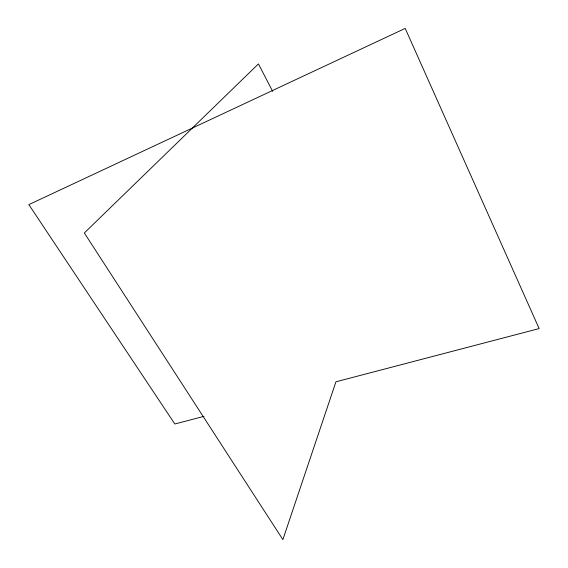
<?xml version="1.0" encoding="UTF-8"?>
<svg xmlns="http://www.w3.org/2000/svg" width="568" height="568" viewBox="0 0 568 568"><rect width="100%" height="100%" fill="white"/><g stroke="black" fill="none" stroke-linecap="round" stroke-linejoin="round"><path stroke-width="0.85" d="M203.969 416.358L174.83 423.991L28.854 204.622L405.204 28.4L539.146 328.581L335.936 381.795L282.885 539.6L84.327 232.972L258.426 63.921L272.725 91.441"/></g></svg>
